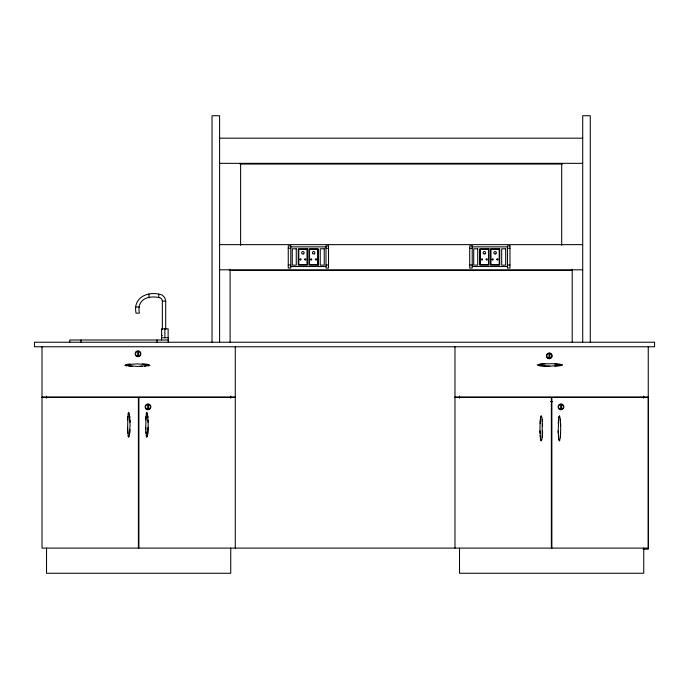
<?xml version="1.0" encoding="UTF-8"?>
<svg xmlns="http://www.w3.org/2000/svg" width="689" height="689" viewBox="0 0 689 689"><rect width="100%" height="100%" fill="white"/><g stroke="black" fill="none" stroke-linecap="round" stroke-linejoin="round"><path stroke-width="1.03" d="M147.42 436.602L148.213 424.786L147.42 412.978M542.209 437.412L542.209 419.334M129.299 436.602L130.092 424.786L129.299 412.978M148.187 427.283L147.868 433.407M542.372 421.315C540.46 404.193 539.582 432.167 540.124 433.235C540.727 447.91 542.682 438.256 542.562 430.866M558.9 416.681L558.176 430.866L558.719 438.996L559.546 441.038L560.338 437.343L560.708 428.369L560.338 419.394L559.546 415.7L558.701 417.827M127.629 419.92L128.559 412.246M129.988 429.678L129.747 433.407M145.749 419.92L146.679 412.246M560.605 433.26L560.329 437.412M540.124 423.477L540.4 419.325M558.245 423.477L558.521 419.325M127.87 416.165L127.629 429.652L128.559 437.326M145.99 416.165L145.749 429.652L146.679 437.326M540.589 417.827L540.779 416.681M128.102 414.158L128.283 413.099M146.223 414.158L146.404 413.099M162.346 329.488L162.346 301.127L161.863 299.31L160.528 297.975C148.807 294.754 136.439 299.017 139.419 313.151L136.06 313.151C132.521 296.976 149.013 290.276 162.208 295.073L164.766 297.631L165.704 301.127L165.704 329.488M124.838 365.403L137.378 366.436L149.909 365.403M561.561 365.489L562.534 364.843L552.363 363.706L542.811 363.895L537.205 364.843L539.237 365.67L547.376 366.212L561.561 365.489L554.766 366.143M125.562 364.662L137.378 363.878L149.186 364.662M148.006 365.859L149.065 365.687M126.836 364.429L128.335 364.248M539.332 364.231L545.008 363.775M128.757 364.214L130.273 364.093M144.475 366.221L145.99 366.092M142.235 366.333L139.867 366.41M219.593 138.179L582.713 138.179M219.593 163.345L582.713 163.345M240.005 164.06L562.302 164.06M219.593 244.638L582.713 244.638M290.775 246.86L326.009 246.86M472.223 246.86L507.457 246.86M288.26 248.298L290.775 248.298M326.009 248.298L328.524 248.298M469.709 248.298L472.223 248.298M507.457 248.298L509.981 248.298M288.26 265.015L290.775 265.015M326.009 265.015L328.524 265.015M469.709 265.015L472.223 265.015M507.457 265.015L509.981 265.015M318.292 265.144L308.991 265.144L308.991 248.789L318.292 248.789L318.24 265.144M290.775 266.54L326.009 266.54M472.223 266.54L507.457 266.54M219.593 269.804L582.713 269.804M229.256 270.484L571.965 270.484M162.346 301.127L165.704 301.127M136.06 307.001L139.419 307.001M161.846 335.526L162.277 335.526M168.219 339.996L69.778 339.996L69.778 342.235M42.003 397.097L235.276 397.097M454.981 397.097L648.254 397.097M42.003 397.346L138.386 397.346L138.386 548.099M235.276 397.346L138.894 397.346L138.894 548.099M454.981 397.346L551.364 397.346L551.364 548.099M648.254 397.346L551.872 397.346L551.872 548.099M550.545 401.627L552.69 401.627M643.009 549.15L648.358 549.15L648.358 398.406M547.393 366.212L549.874 366.238M547.376 366.212L538.187 365.489M554.731 363.775L560.407 364.231M132.486 366.333L128.757 366.092M142.27 363.973L145.99 364.214M146.412 364.248L147.911 364.429M548.565 358.59L549.305 358.676M137.292 356.54L138.033 356.635M560.26 409.602L561.001 409.697M147.274 409.602L148.014 409.697M125.691 365.687L126.742 365.868M558.9 440.056L558.701 438.91M540.779 440.056L540.245 435.474M146.223 435.414L146.404 436.473M128.102 435.414L128.283 436.473M560.329 419.325L560.493 421.315M558.366 435.474L558.521 437.412M147.868 416.165L147.997 417.732M145.99 433.407L145.861 431.848M129.747 416.165L129.876 417.732M127.87 433.407L127.56 427.283M560.605 423.477L560.682 425.88M542.484 423.477L542.562 425.88M558.176 430.866L558.245 433.252M540.055 430.866L540.124 433.252M148.109 419.902L148.187 422.297M145.68 427.283L145.749 429.669M129.988 419.902L130.066 422.297M648.254 346.765L648.254 548.099L42.003 548.099L42.003 346.765M643.733 396.029L643.733 398.164M643.733 548.099L643.733 573.265L459.511 573.265L459.511 548.099M590.275 342.235L590.275 115.735L582.713 115.735L582.713 342.235M572.206 269.244L572.206 342.235M561.699 163.345L561.699 245.318M459.511 396.029L459.511 398.164M454.981 346.765L454.981 548.099M240.607 163.345L240.607 245.318M235.276 346.765L235.276 548.099M230.746 396.029L230.746 398.164M230.746 548.099L230.746 573.265L46.533 573.265L46.533 548.099M230.1 269.244L230.1 342.235M219.593 342.235L219.593 115.735L212.023 115.735L212.023 342.235M168.219 342.235L168.219 337.756L161.51 337.756L161.51 339.996M168.133 337.756L168.133 328.808L161.596 328.808L161.596 337.756M164.869 328.808L164.869 337.756M158.711 294.134L158.711 297.493M157.032 339.996L157.032 342.235M148.927 294.134L148.927 297.493M80.966 339.996L80.966 342.235M46.533 396.029L46.533 398.164M299.81 259.357C301.084 262.096 301.773 257.057 299.81 259.357M310.532 259.357C311.816 262.096 312.505 257.057 310.532 259.357M481.258 259.357C482.533 262.096 483.222 257.057 481.258 259.357M491.98 259.357C493.264 262.096 493.953 257.057 491.98 259.357M304.624 259.253C305.554 262.139 306.872 257.221 304.624 259.253M315.355 259.253C316.277 262.139 317.595 257.221 315.355 259.253M486.081 259.253C487.002 262.139 488.32 257.221 486.081 259.253M496.803 259.253C497.725 262.139 499.043 257.221 496.803 259.253M303.539 253.888L302.282 253.888A1.257 1.257 0 0 1 301.946 251.993A1.257 1.257 0 0 1 303.875 251.993A1.257 1.257 0 0 1 303.539 253.888M314.27 253.888L313.013 253.888A1.257 1.257 0 0 1 312.677 251.993A1.257 1.257 0 0 1 314.606 251.993A1.257 1.257 0 0 1 314.27 253.888M484.987 253.888L483.73 253.888A1.257 1.257 0 0 1 483.402 251.993A1.257 1.257 0 0 1 485.323 251.993A1.257 1.257 0 0 1 484.987 253.888M495.718 253.888L494.461 253.888A1.257 1.257 0 0 1 494.125 251.993A1.257 1.257 0 0 1 496.054 251.993A1.257 1.257 0 0 1 495.718 253.888M138.162 351.321L137.524 351.364A2.455 2.455 0 0 0 135.544 353.603L135.587 354.241A2.455 2.455 0 0 0 137.826 356.222L138.463 356.179A2.455 2.455 0 0 0 140.444 353.939L140.401 353.302A2.455 2.455 0 0 0 138.162 351.321M549.434 353.371L548.797 353.405A2.455 2.455 0 0 0 546.816 355.653L546.859 356.291A2.455 2.455 0 0 0 549.099 358.263L549.736 358.228A2.455 2.455 0 0 0 551.717 355.989L551.674 355.343A2.455 2.455 0 0 0 549.434 353.371M148.144 404.391L147.506 404.426A2.455 2.455 0 0 0 145.534 406.665L145.568 407.311A2.455 2.455 0 0 0 147.808 409.283L148.445 409.24A2.455 2.455 0 0 0 150.426 407.001L150.383 406.364A2.455 2.455 0 0 0 148.144 404.391M561.13 404.391L560.484 404.426A2.455 2.455 0 0 0 558.512 406.665L558.546 407.311A2.455 2.455 0 0 0 560.794 409.283L561.432 409.24A2.455 2.455 0 0 0 563.404 407.001L563.369 406.364A2.455 2.455 0 0 0 561.13 404.391M290.775 245.904L288.26 245.904L288.26 268.055L290.775 268.055L290.775 245.904M328.524 245.904L326.009 245.904L326.009 268.055L328.524 268.055L328.524 245.904M472.223 245.904L469.709 245.904L469.709 268.055L472.223 268.055L472.223 245.904M509.981 245.904L507.457 245.904L507.457 268.055L509.981 268.055L509.981 245.904M296.261 248.789L292.274 248.789L292.274 265.144L296.261 265.144L296.261 248.789M307.561 248.789L298.259 248.789L298.259 265.144L307.561 265.144L307.561 248.789M324.235 248.789L320.239 248.789L320.239 265.144L324.235 265.144L324.235 248.789M477.718 248.789L473.722 248.789L473.722 265.144L477.718 265.144L477.718 248.789M489.009 248.789L479.716 248.789L479.716 265.144L489.009 265.144L489.009 248.789M499.74 248.789L490.439 248.789L490.439 265.144L499.74 265.144L499.74 248.789M505.683 248.789L501.687 248.789L501.687 265.144L505.683 265.144L505.683 248.789M307.018 249.323L298.802 249.323L298.802 264.602L307.018 264.602L307.018 249.323M317.75 249.323L309.533 249.323L309.533 264.602L317.75 264.602L317.75 249.323M488.475 249.323L480.25 249.323L480.25 264.602L488.475 264.602L488.475 249.323M499.198 249.323L490.981 249.323L490.981 264.602L499.198 264.602L499.198 249.323M654.55 342.235L34.45 342.235L34.45 346.765L654.55 346.765L654.55 342.235M138.532 352.088L137.714 352.088L137.714 355.688L138.532 355.688L138.532 352.088M549.813 354.137L548.995 354.137L548.995 357.729L549.813 357.729L549.813 354.137M148.523 405.149L147.704 405.149L147.704 408.749L148.523 408.749L148.523 405.149M561.501 405.149L560.682 405.149L560.682 408.749L561.501 408.749L561.501 405.149M136 355.808A2.859 2.859 0 0 0 140.78 354.49A2.859 2.859 0 0 0 137.249 351.011A2.859 2.859 0 0 0 136 355.808M145.99 408.87A2.859 2.859 0 0 0 150.77 407.561A2.859 2.859 0 0 0 147.239 404.073A2.859 2.859 0 0 0 145.99 408.87M558.968 408.87A2.859 2.859 0 0 0 563.748 407.561A2.859 2.859 0 0 0 560.217 404.073A2.859 2.859 0 0 0 558.968 408.87M547.281 357.858A2.859 2.859 0 0 0 552.061 356.54A2.859 2.859 0 0 0 548.53 353.061A2.859 2.859 0 0 0 547.281 357.858"/></g></svg>
